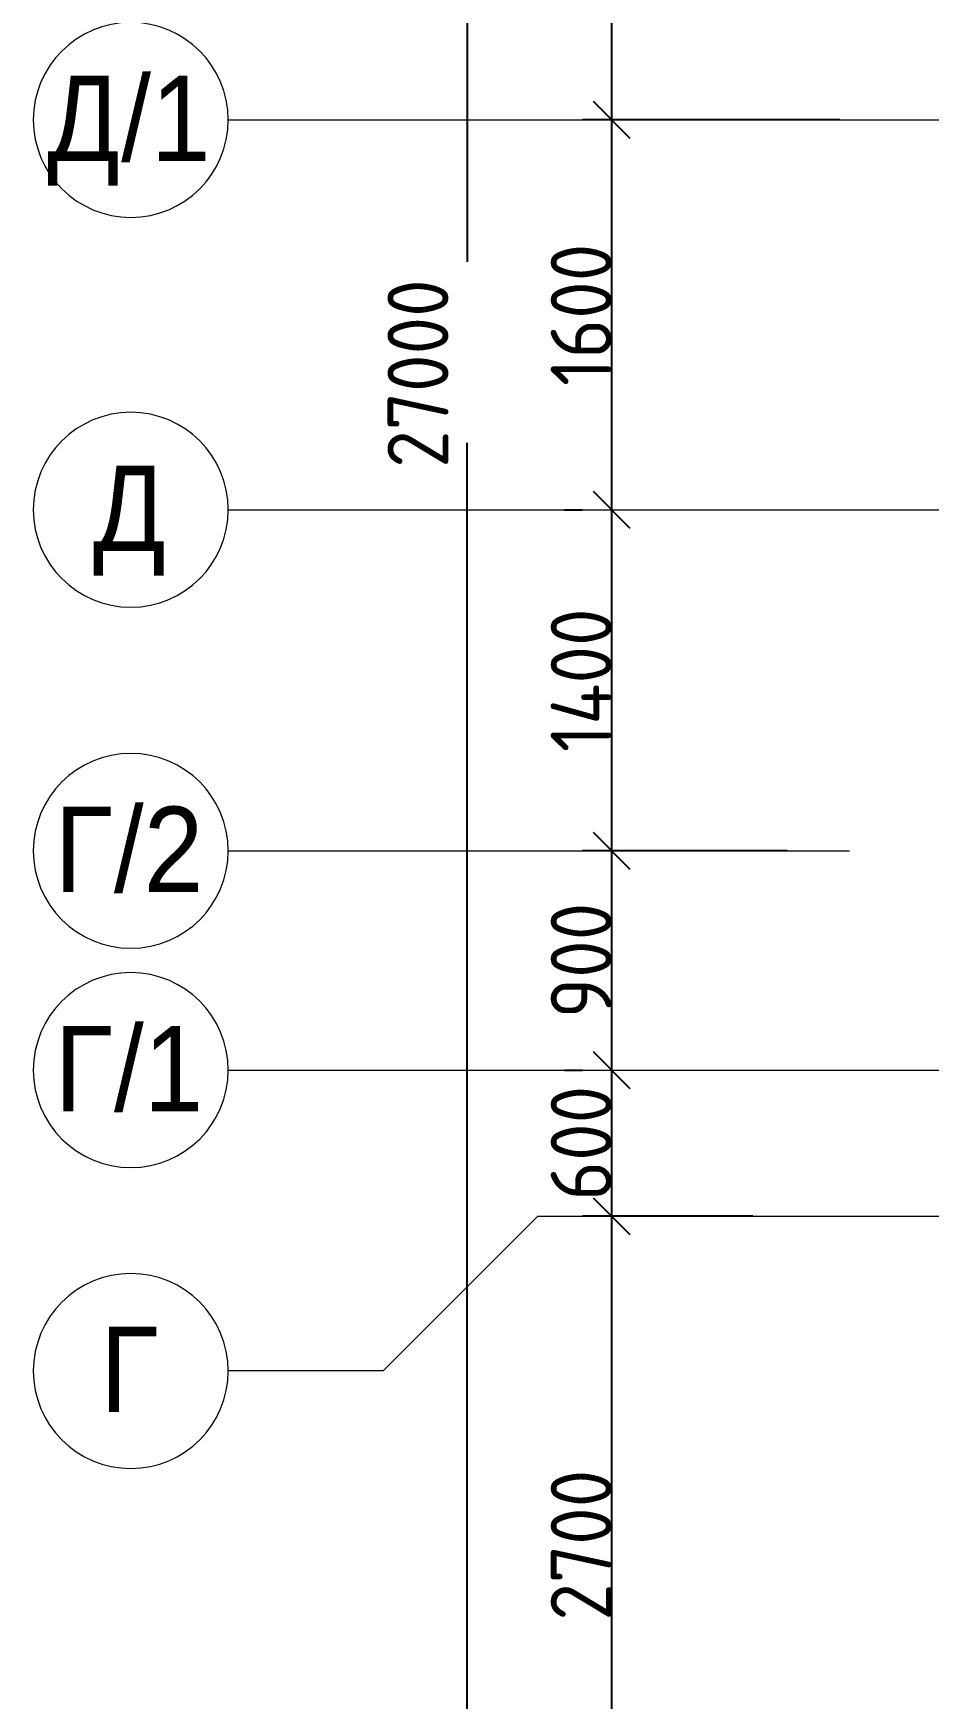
# Model space of a CAD drawing. Header units: millimetres. Extents: x -4029 to 232974, y -8553 to 104777.
# Drawn here: x -4029 to -355, y 8520 to 15355 of the extents above; entities that cross this region are included whole.
import ezdxf

# ---------------------------------------------------------------- set-up
doc = ezdxf.new("R2010")
doc.units = ezdxf.units.MM
doc.linetypes.add('Осевая', pattern=[3175, 635, -476.25, 1587.5, -476.25])
for name, color, linetype, lineweight in [('5.1) Перегародка WD6', 6, 'Continuous', 9), ('Оси', 7, 'Continuous', 9), ('Оси-1', 7, 'Continuous', 20), ('Оси-2', 7, 'Осевая', 9)]:
    doc.layers.add(name, color=color, linetype=linetype, lineweight=lineweight)
doc.styles.add('Arial', font='arial.ttf', dxfattribs={"width": 0.9, "height": 350})
doc.styles.add('ISOCPEUR', font='isocpeur.ttf', dxfattribs={"width": 0.9, "height": 250})
doc.dimstyles.new('ISO-2_5_0_9К_БОЛЬШОЙ', dxfattribs={"dimscale": 304.8, "dimtxt": 248.995294, "dimasz": 0.492126, "dimexe": 0.393701, "dimexo": 0.984252, "dimgap": 0, "dimtad": 1, "dimdec": 0, "dimrnd": 10, "dimzin": 0, "dimdsep": 46, "dimtxsty": 'ISOCPEUR', "dimblk1": 'OBLIQUE', "dimblk2": 'OBLIQUE', "dimsah": 1, "dimcen": 0.09, "dimdle": 0.393701, "dimazin": 0, "dimtfac": 1, "dimtdec": 4, "dimtix": 1, "dimtmove": 0, "dimatfit": 3, "dimfxl": 1, "dimtvp": 1, "dimtolj": 1, "dimtzin": 0, "dimarcsym": 2})
doc.dimstyles.new('ISO-2_5_0_9К_БОЛЬШОЙ_1', dxfattribs={"dimscale": 304.8, "dimtxt": 248.995294, "dimasz": 0.492126, "dimexe": 0.393701, "dimexo": 0.984252, "dimgap": 0, "dimtad": 1, "dimdec": 0, "dimrnd": 10, "dimzin": 0, "dimdsep": 46, "dimtxsty": 'ISOCPEUR', "dimblk1": 'OBLIQUE', "dimblk2": 'OBLIQUE', "dimsah": 1, "dimcen": 0.09, "dimdle": 0.393701, "dimazin": 0, "dimtfac": 1, "dimtdec": 4, "dimtix": 1, "dimtmove": 2, "dimatfit": 3, "dimfxl": 1, "dimtvp": 1, "dimtolj": 1, "dimtzin": 0, "dimarcsym": 2})

# ---------------------------------------------------------------- blocks, each defined once
blk = doc.blocks.new('Ось сетки - D8-29747960-План монтажа стен и перегородок 1 этажа в осях 1-12')
at = {"layer": 'Оси-1'}
for start, end in [(360, 180), (180, 360)]:
    blk.add_arc((0, 0), 4, start, end, dxfattribs=at)
blk = doc.blocks.new('_Oblique')
at = {"color": 0, "linetype": 'ByBlock', "lineweight": -2}
blk.add_line((-0.5, -0.5), (0.5, 0.5), dxfattribs=at)
blk = doc.blocks.new('DIMBLOCK16-План монтажа стен и перегородок 1 этажа в осях 1-12')
at = {"layer": '5.1) Перегародка WD6', "color": 0, "lineweight": -2, "transparency": 16777216}
for p, q in [((-1656, 17120), (-1656, 14880)), ((-1850, 17000), (-1776, 17000)), ((-720.3, 15000), (-1776, 15000))]:
    blk.add_line(p, q, dxfattribs=at)
at = {"layer": 'Defpoints', "color": 0, "transparency": 16777216}
for p in [(-1550, 17000), (-1656, 15000), (-420.3, 15000)]:
    blk.add_point(p, dxfattribs=at)
at = {"layer": '5.1) Перегародка WD6', "color": 0, "lineweight": -2, "transparency": 16777216, "xscale": 150, "yscale": 150, "zscale": 150}
for p, rotation in [((-1656, 17000), 90), ((-1656, 15000), 270)]:
    blk.add_blockref('_Oblique', p, dxfattribs=dict(at, rotation=rotation))
at = {"layer": '5.1) Перегародка WD6', "color": 0, "transparency": 16777216, "insert": (-1781, 16000), "char_height": 250, "width": 758.478, "attachment_point": 5, "rotation": 90, "style": 'ISOCPEUR'}
blk.add_mtext('\\A1;2000', dxfattribs=at)
blk = doc.blocks.new('DIMBLOCK17-План монтажа стен и перегородок 1 этажа в осях 1-12')
at = {"layer": '5.1) Перегародка WD6', "color": 0, "lineweight": -2, "transparency": 16777216}
for p, q in [((-1656, 15120), (-1656, 13280)), ((-720.3, 15000), (-1776, 15000)), ((-1850, 13400), (-1776, 13400))]:
    blk.add_line(p, q, dxfattribs=at)
at = {"layer": 'Defpoints', "color": 0, "transparency": 16777216}
for p in [(-420.3, 15000), (-1656, 13400), (-1550, 13400)]:
    blk.add_point(p, dxfattribs=at)
at = {"layer": '5.1) Перегародка WD6', "color": 0, "lineweight": -2, "transparency": 16777216, "xscale": 150, "yscale": 150, "zscale": 150}
for p, rotation in [((-1656, 15000), 90), ((-1656, 13400), 270)]:
    blk.add_blockref('_Oblique', p, dxfattribs=dict(at, rotation=rotation))
at = {"layer": '5.1) Перегародка WD6', "color": 0, "transparency": 16777216, "insert": (-1781, 14200), "char_height": 250, "width": 706.764, "attachment_point": 5, "rotation": 90, "style": 'ISOCPEUR'}
blk.add_mtext('\\A1;1600', dxfattribs=at)
blk = doc.blocks.new('DIMBLOCK18-План монтажа стен и перегородок 1 этажа в осях 1-12')
at = {"layer": '5.1) Перегародка WD6', "color": 0, "lineweight": -2, "transparency": 16777216}
for p, q in [((-1656, 13520), (-1656, 11880)), ((-1850, 13400), (-1776, 13400)), ((-933.9, 12000), (-1776, 12000))]:
    blk.add_line(p, q, dxfattribs=at)
at = {"layer": 'Defpoints', "color": 0, "transparency": 16777216}
for p in [(-1550, 13400), (-1656, 12000), (-633.9, 12000)]:
    blk.add_point(p, dxfattribs=at)
at = {"layer": '5.1) Перегародка WD6', "color": 0, "lineweight": -2, "transparency": 16777216, "xscale": 150, "yscale": 150, "zscale": 150}
for p, rotation in [((-1656, 13400), 90), ((-1656, 12000), 270)]:
    blk.add_blockref('_Oblique', p, dxfattribs=dict(at, rotation=rotation))
at = {"layer": '5.1) Перегародка WD6', "color": 0, "transparency": 16777216, "insert": (-1781, 12700), "char_height": 250, "width": 735.494, "attachment_point": 5, "rotation": 90, "style": 'ISOCPEUR'}
blk.add_mtext('\\A1;1400', dxfattribs=at)
blk = doc.blocks.new('DIMBLOCK19-План монтажа стен и перегородок 1 этажа в осях 1-12')
at = {"layer": '5.1) Перегародка WD6', "color": 0, "lineweight": -2, "transparency": 16777216}
for p, q in [((-1656, 12120), (-1656, 10980)), ((-933.9, 12000), (-1776, 12000)), ((-1850, 11100), (-1776, 11100))]:
    blk.add_line(p, q, dxfattribs=at)
at = {"layer": 'Defpoints', "color": 0, "transparency": 16777216}
for p in [(-633.9, 12000), (-1656, 11100), (-1550, 11100)]:
    blk.add_point(p, dxfattribs=at)
at = {"layer": '5.1) Перегародка WD6', "color": 0, "lineweight": -2, "transparency": 16777216, "xscale": 150, "yscale": 150, "zscale": 150}
for p, rotation in [((-1656, 12000), 90), ((-1656, 11100), 270)]:
    blk.add_blockref('_Oblique', p, dxfattribs=dict(at, rotation=rotation))
at = {"layer": '5.1) Перегародка WD6', "color": 0, "transparency": 16777216, "insert": (-1781, 11550), "char_height": 250, "width": 568.858, "attachment_point": 5, "rotation": 90, "style": 'ISOCPEUR'}
blk.add_mtext('\\A1;900', dxfattribs=at)
blk = doc.blocks.new('DIMBLOCK20-План монтажа стен и перегородок 1 этажа в осях 1-12')
at = {"layer": '5.1) Перегародка WD6', "color": 0, "lineweight": -2, "transparency": 16777216}
for p, q in [((-1656, 11220), (-1656, 10380)), ((-1850, 11100), (-1776, 11100)), ((-1076.3, 10500), (-1776, 10500))]:
    blk.add_line(p, q, dxfattribs=at)
at = {"layer": 'Defpoints', "color": 0, "transparency": 16777216}
for p in [(-1550, 11100), (-1656, 10500), (-776.3, 10500)]:
    blk.add_point(p, dxfattribs=at)
at = {"layer": '5.1) Перегародка WD6', "color": 0, "lineweight": -2, "transparency": 16777216, "xscale": 150, "yscale": 150, "zscale": 150}
for p, rotation in [((-1656, 11100), 90), ((-1656, 10500), 270)]:
    blk.add_blockref('_Oblique', p, dxfattribs=dict(at, rotation=rotation))
at = {"layer": '5.1) Перегародка WD6', "color": 0, "transparency": 16777216, "insert": (-1781, 10800), "char_height": 250, "width": 568.858, "attachment_point": 5, "rotation": 90, "style": 'ISOCPEUR'}
blk.add_mtext('\\A1;600', dxfattribs=at)
blk = doc.blocks.new('DIMBLOCK21-План монтажа стен и перегородок 1 этажа в осях 1-12')
at = {"layer": '5.1) Перегародка WD6', "color": 0, "lineweight": -2, "transparency": 16777216}
for p, q in [((-1656, 10620), (-1656, 7680)), ((-1076.3, 10500), (-1776, 10500)), ((-1850, 7800), (-1776, 7800))]:
    blk.add_line(p, q, dxfattribs=at)
at = {"layer": 'Defpoints', "color": 0, "transparency": 16777216}
for p in [(-776.3, 10500), (-1656, 7800), (-1550, 7800)]:
    blk.add_point(p, dxfattribs=at)
at = {"layer": '5.1) Перегародка WD6', "color": 0, "lineweight": -2, "transparency": 16777216, "xscale": 150, "yscale": 150, "zscale": 150}
for p, rotation in [((-1656, 10500), 90), ((-1656, 7800), 270)]:
    blk.add_blockref('_Oblique', p, dxfattribs=dict(at, rotation=rotation))
at = {"layer": '5.1) Перегародка WD6', "color": 0, "transparency": 16777216, "insert": (-1781, 9150), "char_height": 250, "width": 758.478, "attachment_point": 5, "rotation": 90, "style": 'ISOCPEUR'}
blk.add_mtext('\\A1;2700', dxfattribs=at)
blk = doc.blocks.new('DIMBLOCK24-План монтажа стен и перегородок 1 этажа в осях 1-12')
at = {"layer": '5.1) Перегародка WD6', "color": 0, "lineweight": -2, "transparency": 16777216}
for p, q in [((-2248.9, 27120), (-2248.9, 14417.3)), ((-2442.9, 27000), (-2368.9, 27000)), ((-2248.9, -120), (-2248.9, 13674.8)), ((-2442.9, 0), (-2368.9, 0))]:
    blk.add_line(p, q, dxfattribs=at)
at = {"layer": 'Defpoints', "color": 0, "transparency": 16777216}
for p in [(-2142.9, 27000), (-2248.9, 0), (-2142.9, 0)]:
    blk.add_point(p, dxfattribs=at)
at = {"layer": '5.1) Перегародка WD6', "color": 0, "lineweight": -2, "transparency": 16777216, "xscale": 150, "yscale": 150, "zscale": 150}
for p, rotation in [((-2248.9, 27000), 90), ((-2248.9, 0), 270)]:
    blk.add_blockref('_Oblique', p, dxfattribs=dict(at, rotation=rotation))
at = {"layer": '5.1) Перегародка WD6', "color": 0, "transparency": 16777216, "insert": (-2575.6, 13572), "char_height": 250, "width": 948.097, "attachment_point": 1, "rotation": 90, "line_spacing_factor": 1.149209, "style": 'ISOCPEUR'}
blk.add_mtext('\\A1;27000', dxfattribs=at)

msp = doc.modelspace()

# ---------------------------------------------------------------- linework, layer by layer
at = {"layer": 'Оси'}
for p, q in [((-3228.7494, 15000), (-728.7494, 15000)), ((-3228.7494, 13400), (-728.7494, 13400)), ((-3228.7494, 12000), (-1979.7747, 12000)), ((-1928.9747, 12000), (-680, 12000)), ((-3228.7494, 11100), (-728.7494, 11100)), ((-1958.7494, 10500), (-2593.7494, 9865)), ((-1958.7494, 10500), (541.2506, 10500)), ((-2593.7494, 9865), (-3228.7494, 9865))]:
    msp.add_line(p, q, dxfattribs=at)
at = {"layer": 'Оси-2'}
for p, q in [((-728.7494, 15000), (35660, 15000)), ((-728.7494, 13400), (35660, 13400)), ((-1979.7747, 12000), (-1928.9747, 12000)), ((-728.7494, 11100), (36035.9723, 11100))]:
    msp.add_line(p, q, dxfattribs=at)

# ---------------------------------------------------------------- block references
at = {"layer": 'Оси-1', "xscale": 99.99999999999993, "yscale": 99.99999999999993, "zscale": 99.99999999999993, "rotation": 269.9999999999994}
for p in [(-3628.7494, 15000), (-3628.7494, 13400), (-3628.7494, 12000), (-3628.7494, 11100), (-3628.7494, 9865)]:
    msp.add_blockref('Ось сетки - D8-29747960-План монтажа стен и перегородок 1 этажа в осях 1-12', p, dxfattribs=at)

# ---------------------------------------------------------------- texts
at = {"layer": 'Оси', "char_height": 350, "attachment_point": 1, "style": 'Arial'}
for s, insert, width in [('\\fArial|b0|i0|c204|p34|;\\W.9;Д', (-3971.8757, 15181.0389), 367.974562), ('/1', (-3668.2663, 15181.0389), 454.556812), ('\\fArial|b0|i0|c204|p34|;\\W.9;Д', (-3784.2257, 13581.0389), 367.974562), ('\\fArial|b0|i0|c204|p34|;\\W.9;Г', (-3942.1757, 12181.0389), 295.822687), ('/2', (-3698.0975, 12181.0389), 454.556812), ('\\fArial|b0|i0|c204|p34|;\\W.9;Г', (-3942.1757, 11281.0389), 295.822687), ('/1', (-3698.0975, 11281.0389), 454.556812), ('\\fArial|b0|i0|c204|p34|;\\W.9;Г', (-3754.5257, 10046.0389), 295.822687)]:
    msp.add_mtext(s, dxfattribs=dict(at, insert=insert, width=width))

# ---------------------------------------------------------------- dimensions: what is measured, and where the dimension line sits
at = {"layer": '5.1) Перегародка WD6', "color": 18, "true_color": 0x000000}
dim = msp.add_linear_dim(base=(-2248.9437, 0), p1=(-2142.8777, 26999.9998), p2=(-2142.8777, 0), angle=90, dimstyle='ISO-2_5_0_9К_БОЛЬШОЙ_1', override={"dimpost": '<>', "dimfxl": 26999.999823}, dxfattribs=at)
dim.commit()
dim.dimension.update_dxf_attribs({"geometry": 'DIMBLOCK24-План монтажа стен и перегородок 1 этажа в осях 1-12', "text_midpoint": (-2408.8909, 14046.0343), "dimtype": 160, "text_rotation": 90})
for base, p1, p2, override, picture, middle in [((-1656.0431, 15000), (-1549.9771, 17000.0001), (-420.346, 15000), {"dimpost": '<>', "dimfxl": 2296.969023}, 'DIMBLOCK16-План монтажа стен и перегородок 1 этажа в осях 1-12', (-1781.0431, 16000)), ((-1656.0431, 13400), (-420.346, 15000), (-1549.9771, 13400), {"dimpost": '<>', "dimfxl": 1958.587857}, 'DIMBLOCK17-План монтажа стен и перегородок 1 этажа в осях 1-12', (-1781.0431, 14200)), ((-1656.0431, 12000), (-1549.9771, 13400), (-633.926, 12000), {"dimpost": '<>', "dimfxl": 1673.065949}, 'DIMBLOCK18-План монтажа стен и перегородок 1 этажа в осях 1-12', (-1781.0431, 12700)), ((-1656.0431, 11100), (-633.926, 12000), (-1549.9771, 11100), {"dimpost": '<>', "dimfxl": 1284.19223}, 'DIMBLOCK19-План монтажа стен и перегородок 1 этажа в осях 1-12', (-1781.0431, 11550)), ((-1656.0431, 10500), (-1549.9771, 11100), (-776.3126, 10500), {"dimpost": '<>', "dimfxl": 979.059119}, 'DIMBLOCK20-План монтажа стен и перегородок 1 этажа в осях 1-12', (-1781.0431, 10800)), ((-1656.0431, 7800), (-776.3126, 10500), (-1549.9771, 7800), {"dimpost": '<>', "dimfxl": 2808.657466}, 'DIMBLOCK21-План монтажа стен и перегородок 1 этажа в осях 1-12', (-1781.0431, 9150))]:
    dim = msp.add_linear_dim(base=base, p1=p1, p2=p2, angle=90, dimstyle='ISO-2_5_0_9К_БОЛЬШОЙ', override=override, dxfattribs=at)
    dim.commit()
    dim.dimension.update_dxf_attribs({"geometry": picture, "text_midpoint": middle})

doc.saveas('drawing.dxf')
